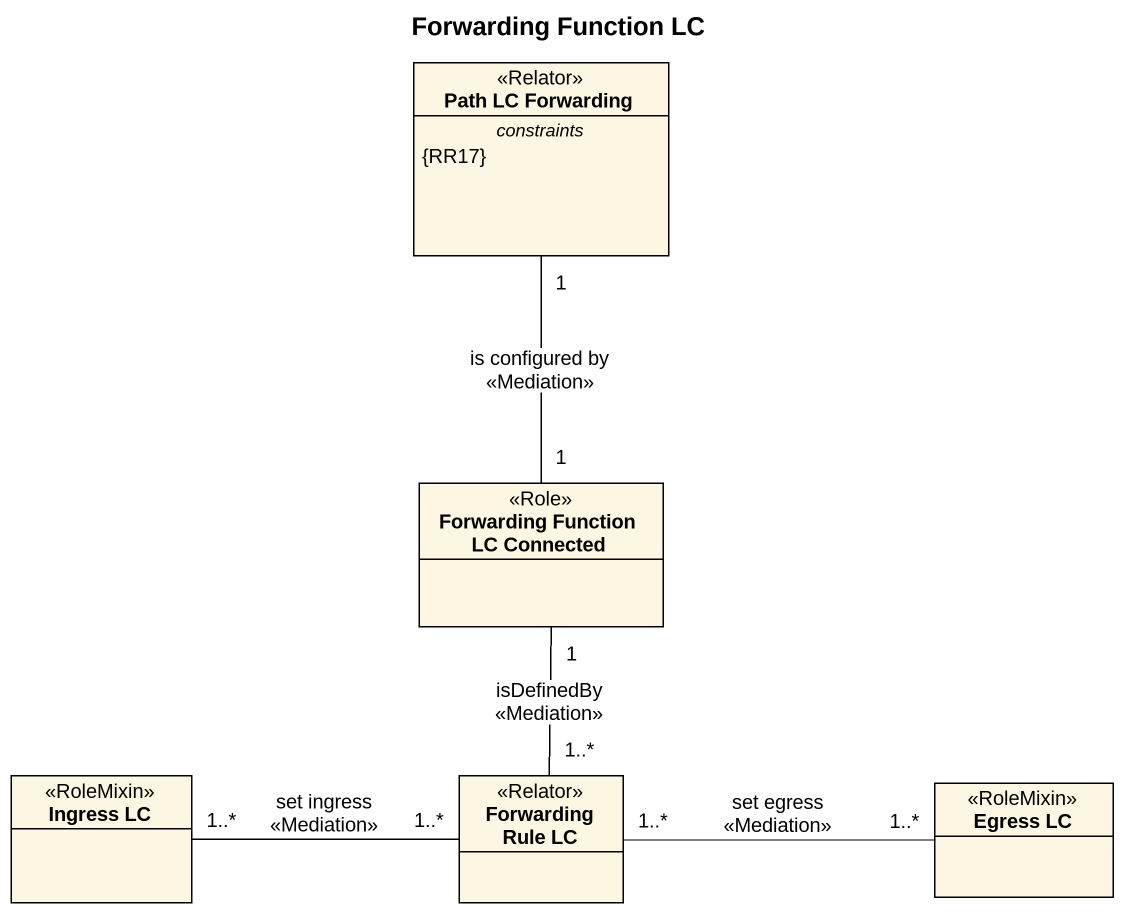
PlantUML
@startuml
title Forwarding Function LC
hide circle
hide empty members
class "Path LC Forwarding" as Path_LC_Forwarding <<Relator>> {
  -- constraints --
  {RR17}
}
class "Forwarding Function LC Connected" as Forwarding_Function_LC <<Role>>
class "Ingress LC" as Ingress_LC <<RoleMixin>>
class "Forwarding Rule LC" as Forwarding_Rule_LC <<Relator>>
class "Egress LC" as Egress_LC <<RoleMixin>>
Path_LC_Forwarding "1" -- "1" Forwarding_Function_LC : is configured by\n<<Mediation>>
Forwarding_Rule_LC "1..*" -up- "1" Forwarding_Function_LC : isDefinedBy\n<<Mediation>>
Forwarding_Rule_LC "1..*" -left- "1..*" Ingress_LC : set ingress\n<<Mediation>>
Forwarding_Rule_LC "1..*" -right- "1..*" Egress_LC : set egress\n<<Mediation>>
@enduml
